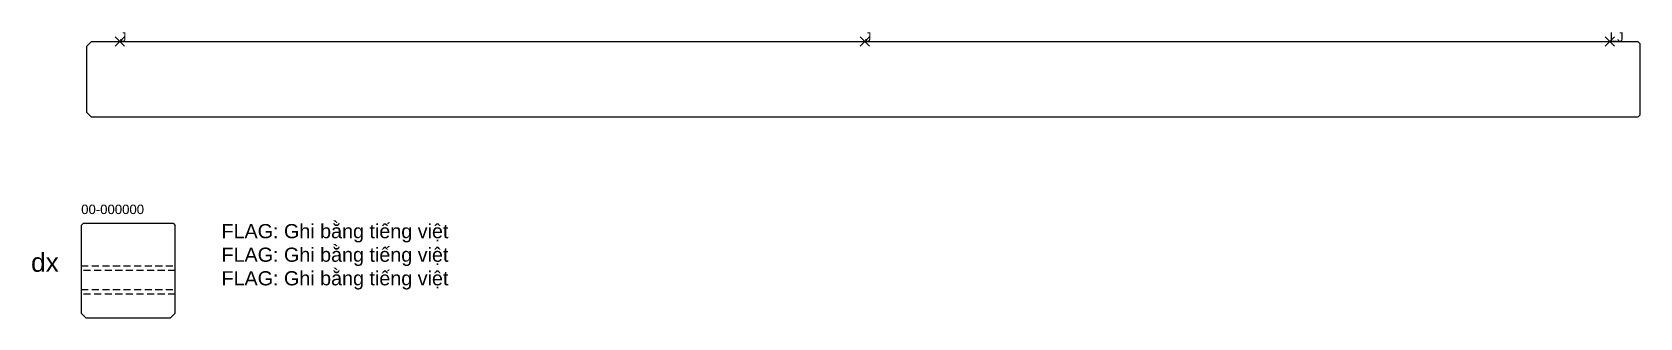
# Model space of a CAD drawing. Header units: inches. Extents: x -52 to 1656, y 0 to 303.
import ezdxf

# ---------------------------------------------------------------- set-up
doc = ezdxf.new("R2010")
doc.units = ezdxf.units.IN
doc.header["$LTSCALE"] = 15
doc.header["$MEASUREMENT"] = 0
doc.header["$PDMODE"] = 3
doc.header["$PDSIZE"] = 5
doc.linetypes.add('DASHED', pattern=[0.75, 0.5, -0.25])
doc.styles.get("Standard").update_dxf_attribs({"font": 'arial_0.ttf'})

msp = doc.modelspace()

# ---------------------------------------------------------------- linework, layer by layer
for p, q in [((6.1, 287.9), (11.1, 292.9)), ((11.1, 292.9), (1654.1, 292.9)), ((1656.1, 290.9), (1654.1, 292.9)), ((1656.1, 290.9), (1656.1, 214.9)), ((6.1, 217.9), (6.1, 287.9)), ((11.1, 212.9), (6.1, 217.9)), ((1654.1, 212.9), (11.1, 212.9)), ((1654.1, 212.9), (1656.1, 214.9)), ((0, 98), (2, 100)), ((0, 98), (0, 5)), ((98, 100), (2, 100)), ((98, 100), (100, 98)), ((100, 5), (100, 98)), ((5, 0), (95, 0)), ((95, 0), (100, 5))]:
    msp.add_line(p, q)
at = {"linetype": 'DASHED'}
for p, q in [((0, 55), (100, 55)), ((100, 50), (0, 50))]:
    msp.add_line(p, q, dxfattribs=at)
at = {"color": 6, "linetype": 'DASHED'}
for p, q in [((0, 30), (100, 30)), ((100, 25), (0, 25))]:
    msp.add_line(p, q, dxfattribs=at)
at = {"color": 6}
msp.add_line((0, 5), (5, 0), dxfattribs=at)
for p in [(41.1, 292.9), (832.6, 292.9), (1624.1, 292.9)]:
    msp.add_point(p)

# ---------------------------------------------------------------- texts
for s, height, p in [('J', 10, (41.1, 292.9)), ('J', 10, (832.6, 292.9)), ('LJ', 10, (1624.1, 292.9)), ('00-000000', 10, (0, 110)), ('FLAG: Ghi bằng tiếng việt', 15, (149.1, 84.4)), ('dx', 20, (-53.3, 48.8)), ('FLAG: Ghi bằng tiếng việt', 15, (149.1, 59.4)), ('FLAG: Ghi bằng tiếng việt', 15, (149.1, 34.4))]:
    msp.add_text(s, height=height).set_placement(p)

doc.saveas('drawing.dxf')
